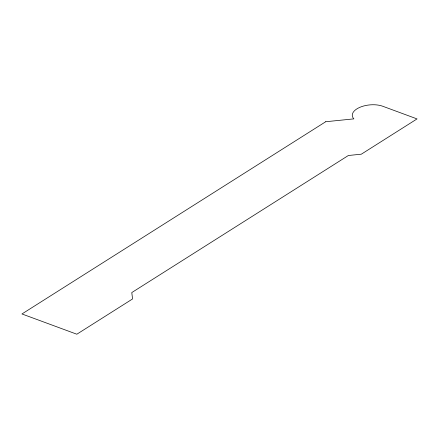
<?xml version="1.0" encoding="UTF-8"?>
<svg xmlns="http://www.w3.org/2000/svg" width="439" height="439" viewBox="0 0 439 439"><rect width="100%" height="100%" fill="white"/><g stroke="black" fill="none" stroke-linecap="round" stroke-linejoin="round"><path stroke-width="0.66" d="M325.716 121.729L21.95 313.962L76.836 334.216L132.567 298.948L131.782 292.572L348.379 155.499L361.319 154.188L417.05 118.914L382.748 106.254A18.389 9.082 -5.4 0 0 359.739 107.374A18.389 9.082 -5.4 0 0 353.878 118.87L325.716 121.729"/></g></svg>
